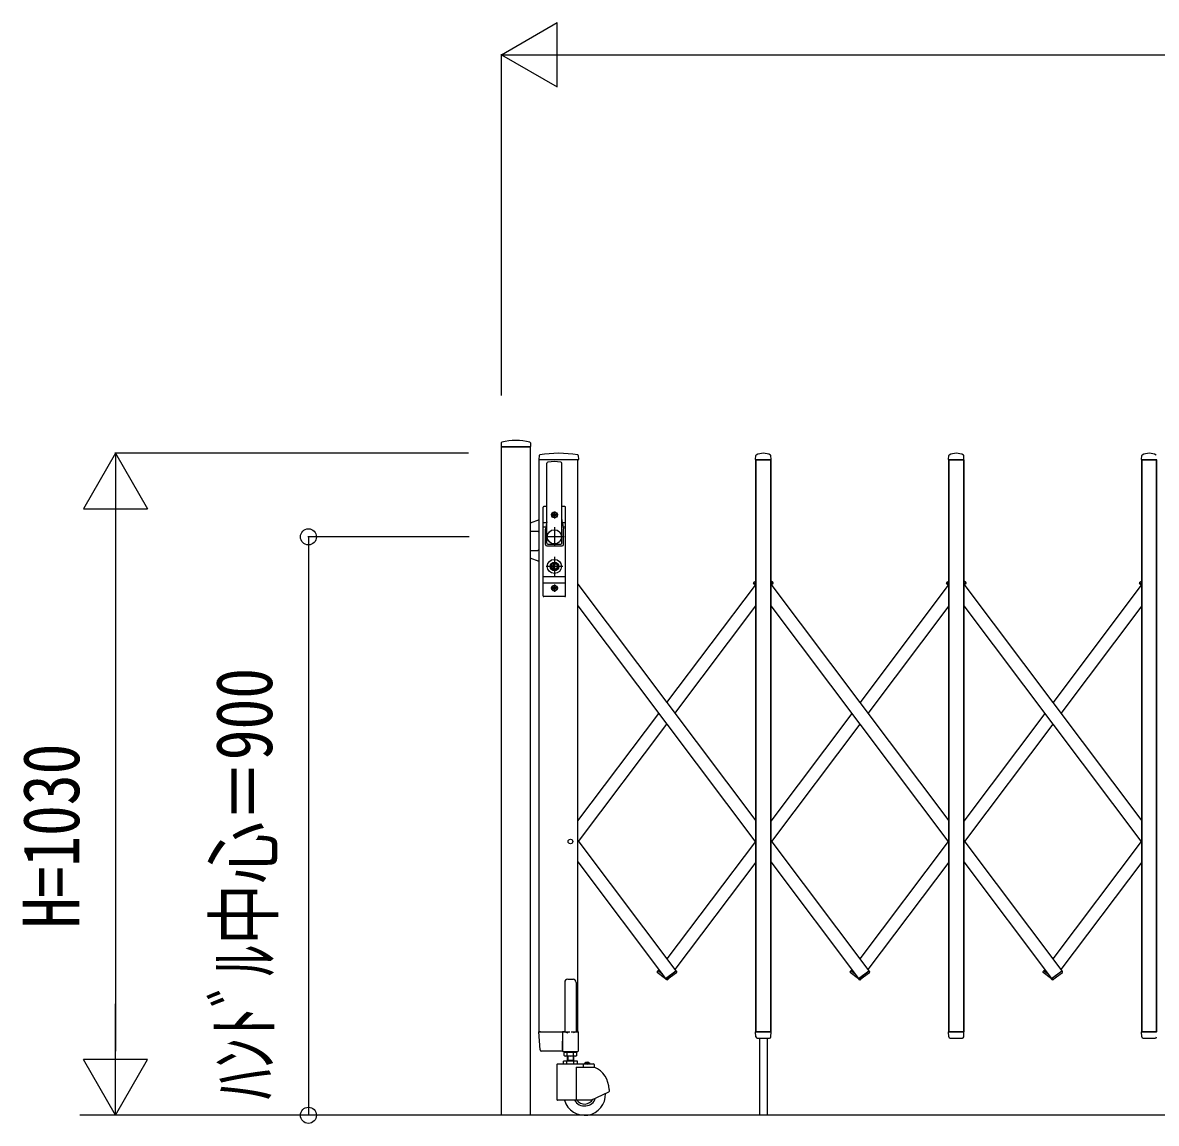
# Model space of a CAD drawing. Units: millimetres, scale not verified. Extents: x -16820 to 16820, y -11880 to 11880.
# Drawn here: x 9735 to 11498, y -2832 to -1120 of the extents above; entities that cross this region are included whole.
import ezdxf
from ezdxf.enums import TextEntityAlignment as Align

# ---------------------------------------------------------------- set-up
doc = ezdxf.new("R2010")
doc.units = ezdxf.units.MM
doc.header["$LTSCALE"] = 50
for name, color, linetype in [('0-2_YKK_11E', 7, 'Continuous'), ('0-3_YKK_12', 2, 'Continuous'), ('0-4_YKK_13', 4, 'Continuous'), ('0-5_YKK_A1', 4, 'Continuous'), ('0-6_YKK_D', 6, 'Continuous')]:
    doc.layers.add(name, color=color, linetype=linetype)
doc.styles.add('ＭＳ ゴシック', font='')
doc.styles.get('ＭＳ ゴシック').set_extended_font_data('MS Gothic')

msp = doc.modelspace()

# ---------------------------------------------------------------- linework, layer by layer
at = {"layer": '0-2_YKK_11E'}
msp.add_line((15139.82, -2820), (9823.8, -2820), dxfattribs=at)
at = {"layer": '0-3_YKK_12'}
for p, q in [((10576.58, -1920), (10546.58, -1920)), ((10561.58, -1905), (10561.58, -1935)), ((10561.58, -1951.12), (10561.58, -1980.67)), ((10574.58, -1966), (10548.58, -1966))]:
    msp.add_line(p, q, dxfattribs=at)
at = {"layer": '0-4_YKK_13'}
for p, q in [((10478.95, -1773.61), (10478.58, -1779.69)), ((10524.28, -1780), (10478.88, -1780)), ((10524.21, -1773.61), (10524.58, -1779.69)), ((10537.97, -1793.35), (10537.58, -1799.69)), ((10598.69, -1793.35), (10599.08, -1799.69)), ((10874.58, -1799.69), (10874.96, -1793.56)), ((10898.58, -1799.69), (10898.2, -1793.56)), ((11174.58, -1799.69), (11174.96, -1793.56)), ((11198.58, -1799.69), (11198.2, -1793.56)), ((11474.58, -1799.69), (11474.96, -1793.56)), ((10598.78, -1800), (10537.88, -1800)), ((10550.08, -1930), (10550.08, -1805.14)), ((10573.08, -1930), (10573.08, -1805.14)), ((10898.28, -1800), (10874.88, -1800)), ((11198.28, -1800), (11174.88, -1800)), ((11498.28, -1800), (11474.88, -1800)), ((10544.08, -2012), (10544.08, -1874)), ((10550.08, -1873), (10545.08, -1873)), ((10548.58, -1873), (10548.58, -1873.1)), ((10560.26, -1885.56), (10559.38, -1885.56)), ((10578.08, -1873), (10573.08, -1873)), ((10579.08, -2012), (10579.08, -1874)), ((10538.08, -1893.55), (10524.08, -1898.65)), ((10544.08, -1897.8), (10549.53, -1897.8)), ((10549.71, -1896.9), (10547.62, -1907.62)), ((10562.9, -1886.44), (10563.78, -1886.44)), ((10573.45, -1896.9), (10575.54, -1907.62)), ((10573.63, -1897.8), (10579.08, -1897.8)), ((10524.08, -1911), (10536.08, -1911)), ((10538.08, -1913), (10536.08, -1911)), ((10544.08, -1904.5), (10548.23, -1904.5)), ((10547.58, -1932), (10547.58, -1908)), ((10574.93, -1904.5), (10579.08, -1904.5)), ((10575.58, -1932), (10575.58, -1908)), ((10538.08, -1939), (10536.08, -1941)), ((10549.58, -1934), (10573.58, -1934)), ((10551.58, -1931.5), (10571.58, -1931.5)), ((10524.08, -1941), (10536.08, -1941)), ((10538.08, -1958.46), (10524.08, -1953.36)), ((10560.68, -1964.25), (10558.88, -1965)), ((10558.88, -1967), (10558.88, -1965)), ((10560.68, -1967.75), (10558.88, -1967)), ((10560.68, -1964.25), (10560.68, -1961.4)), ((10562.48, -1961.4), (10560.68, -1961.4)), ((10560.68, -1970.6), (10560.68, -1967.75)), ((10562.48, -1970.6), (10560.68, -1970.6)), ((10561.16, -1965.32), (10562.48, -1964.5)), ((10561.16, -1966.68), (10562.48, -1967.5)), ((10562.48, -1964.5), (10562.48, -1961.4)), ((10562.48, -1970.6), (10562.48, -1967.5)), ((10544.08, -1981.5), (10579.08, -1981.5)), ((10544.08, -1991.5), (10579.08, -1991.5)), ((10871.66, -1990.86), (10875.08, -1988.28)), ((10872.36, -1993.46), (10875.08, -1991.41)), ((10901.5, -1990.86), (10898.08, -1988.28)), ((10900.8, -1993.46), (10898.08, -1991.41)), ((11171.66, -1990.86), (11175.08, -1988.28)), ((11172.36, -1993.46), (11175.08, -1991.41)), ((11201.5, -1990.86), (11198.08, -1988.28)), ((11200.8, -1993.46), (11198.08, -1991.41)), ((11471.66, -1990.86), (11475.08, -1988.28)), ((11472.36, -1993.46), (11475.08, -1991.41)), ((10560.26, -1999.56), (10559.38, -1999.56)), ((10562.9, -2000.44), (10563.78, -2000.44)), ((10872.36, -1993.46), (10871.46, -1992.26)), ((10900.8, -1993.46), (10901.7, -1992.26)), ((11172.36, -1993.46), (11171.46, -1992.26)), ((11200.8, -1993.46), (11201.7, -1992.26)), ((11472.36, -1993.46), (11471.46, -1992.26)), ((10578.08, -2013), (10545.08, -2013)), ((10582.58, -2608.2), (10590.58, -2608.2)), ((10722.36, -2595.18), (10721.46, -2596.38)), ((10734.53, -2607.46), (10721.66, -2597.78)), ((10729.46, -2600.52), (10722.36, -2595.18)), ((10734.39, -2607.56), (10750.85, -2595.18)), ((10734.39, -2607.56), (10735.29, -2608.76)), ((10736.69, -2608.96), (10751.55, -2597.78)), ((10738.82, -2607.56), (10737.92, -2608.76)), ((10738.82, -2607.56), (10738.68, -2607.46)), ((10750.85, -2595.18), (10751.75, -2596.38)), ((11022.39, -2595.18), (11021.49, -2596.38)), ((11034.54, -2607.45), (11021.68, -2597.78)), ((11029.43, -2600.48), (11022.39, -2595.18)), ((11034.39, -2607.56), (11050.85, -2595.18)), ((11034.39, -2607.56), (11035.29, -2608.76)), ((11036.69, -2608.96), (11051.55, -2597.78)), ((11038.85, -2607.56), (11037.95, -2608.76)), ((11038.85, -2607.56), (11038.7, -2607.45)), ((11050.85, -2595.18), (11051.75, -2596.38)), ((11322.39, -2595.18), (11321.49, -2596.38)), ((11334.54, -2607.45), (11321.68, -2597.78)), ((11329.43, -2600.48), (11322.39, -2595.18)), ((11334.39, -2607.56), (11350.85, -2595.18)), ((11334.39, -2607.56), (11335.29, -2608.76)), ((11336.69, -2608.96), (11351.55, -2597.78)), ((11338.85, -2607.56), (11337.95, -2608.76)), ((11338.85, -2607.56), (11338.7, -2607.45)), ((11350.85, -2595.18), (11351.75, -2596.38)), ((10577.58, -2613.2), (10577.58, -2689.9)), ((10595.58, -2613.2), (10595.58, -2689.9)), ((10539.34, -2718.13), (10537.64, -2690.32)), ((10539.34, -2718.13), (10537.64, -2690.32)), ((10540.13, -2690), (10537.94, -2690)), ((10540.13, -2690), (10537.94, -2690)), ((10574.28, -2690.5), (10574.28, -2719.9)), ((10574.39, -2718.13), (10574.63, -2690.32)), ((10574.39, -2718.13), (10574.63, -2690.32)), ((10575.34, -2690), (10574.64, -2690)), ((10575.34, -2690), (10574.64, -2690)), ((10577.58, -2689.9), (10574.88, -2689.9)), ((10577.58, -2689.9), (10582.58, -2691.9)), ((10595.58, -2689.9), (10590.58, -2691.9)), ((10598.28, -2689.9), (10595.58, -2689.9)), ((10598.88, -2719.9), (10598.88, -2690.5)), ((10875.03, -2697.72), (10874.58, -2690.32)), ((10898.28, -2690), (10874.88, -2690)), ((10898.13, -2697.72), (10898.58, -2690.32)), ((11175.03, -2697.72), (11174.58, -2690.32)), ((11198.28, -2690), (11174.88, -2690)), ((11198.13, -2697.72), (11198.58, -2690.32)), ((11475.03, -2697.72), (11474.58, -2690.32)), ((11498.28, -2690), (11474.88, -2690)), ((10875.03, -2697.72), (10875.06, -2698.13)), ((10877.05, -2700), (10896.11, -2700)), ((10898.1, -2698.13), (10898.13, -2697.72)), ((11175.03, -2697.72), (11175.06, -2698.13)), ((11177.05, -2700), (11196.11, -2700)), ((11198.1, -2698.13), (11198.13, -2697.72)), ((11475.03, -2697.72), (11475.06, -2698.13)), ((11477.05, -2700), (11496.11, -2700)), ((10541.83, -2720), (10541.33, -2720)), ((10541.83, -2720), (10541.33, -2720)), ((10574.08, -2720), (10541.83, -2720)), ((10574.08, -2720), (10541.83, -2720)), ((10574.39, -2718.13), (10574.38, -2719.71)), ((10574.39, -2718.13), (10574.38, -2719.71)), ((10574.88, -2720.5), (10598.28, -2720.5))]:
    msp.add_line(p, q, dxfattribs=at)
for points in [[(10559.38, -1885.56), (10559.38, -1886.44), (10560.26, -1886.44)], [(10562.02, -1884.68), (10562.02, -1883.8), (10561.14, -1883.8), (10561.14, -1884.68)], [(10563.78, -1886.44), (10563.78, -1885.56), (10562.9, -1885.56)], [(10561.14, -1887.32), (10561.14, -1888.2), (10562.02, -1888.2), (10562.02, -1887.32)], [(10559.38, -1999.56), (10559.38, -2000.44), (10560.26, -2000.44)], [(10562.02, -1998.68), (10562.02, -1997.8), (10561.14, -1997.8), (10561.14, -1998.68)], [(10561.14, -2001.32), (10561.14, -2002.2), (10562.02, -2002.2), (10562.02, -2001.32)], [(10563.78, -2000.44), (10563.78, -1999.56), (10562.9, -1999.56)], [(10540.13, -2690), (10574.64, -2690), (10574.63, -2690.32)], [(10540.13, -2690), (10574.64, -2690), (10574.63, -2690.32)], [(10574.08, -2720), (10574.08, -2720), (10574.11, -2720), (10574.32, -2719.88), (10574.38, -2719.71)], [(10574.08, -2720), (10574.08, -2720), (10574.11, -2720), (10574.32, -2719.88), (10574.38, -2719.71)]]:
    msp.add_lwpolyline(points, dxfattribs=at)
for centre, radius in [((10561.58, -1886), 4.5), ((10561.58, -1886), 4), ((10561.58, -1966), 6.7), ((10561.58, -1966), 6.6), ((10561.58, -1966), 5.3), ((10561.58, -1966), 4.6), ((10561.58, -2000), 4.5), ((10561.58, -2000), 4)]:
    msp.add_circle(centre, radius, dxfattribs=at)
for centre, radius, start, end in [((10478.88, -1779.7), 0.3, 176.5, 270), ((10479.95, -1773.67), 1, 104.06552, 176.5), ((10501.58, -1860), 90, 75.93448, 104.06552), ((10523.21, -1773.67), 1, 3.5, 75.93448), ((10524.28, -1779.7), 0.3, 270, 3.5), ((10538.97, -1793.42), 1, 99.38883, 176.5), ((10568.33, -1971), 181, 80.61117, 99.38883), ((10597.69, -1793.42), 1, 3.5, 80.61117), ((10875.95, -1793.62), 1, 117.6601, 176.5), ((10886.58, -1813.9), 23.89, 62.3399, 117.6601), ((10897.21, -1793.62), 1, 3.5, 62.3399), ((11175.95, -1793.62), 1, 117.6601, 176.5), ((11186.58, -1813.9), 23.89, 62.3399, 117.6601), ((11197.21, -1793.62), 1, 3.5, 62.3399), ((11475.95, -1793.62), 1, 117.6601, 176.5), ((11486.58, -1813.9), 23.89, 62.3399, 117.6601), ((10537.88, -1799.7), 0.3, 176.5, 270), ((10551.58, -1805.14), 1.5, 97.31871, 180), ((10561.58, -1883), 80, 82.68129, 97.31871), ((10571.58, -1805.14), 1.5, 0, 82.68129), ((10598.78, -1799.7), 0.3, 270, 3.5), ((10874.88, -1799.7), 0.3, 176.5, 180), ((10874.88, -1799.7), 0.3, 180, 270), ((10898.28, -1799.7), 0.3, 270, 0), ((10898.28, -1799.7), 0.3, 0, 3.5), ((11174.88, -1799.7), 0.3, 176.5, 180), ((11174.88, -1799.7), 0.3, 180, 270), ((11198.28, -1799.7), 0.3, 270, 0), ((11198.28, -1799.7), 0.3, 0, 3.5), ((11474.88, -1799.7), 0.3, 176.5, 180), ((11474.88, -1799.7), 0.3, 180, 270), ((10545.08, -1874), 1, 90, 180), ((10560.26, -1884.68), 0.88, 270, 0), ((10562.9, -1884.68), 0.88, 180, 270), ((10578.08, -1874), 1, 0, 90), ((10530.08, -1893.07), 20, 348.95411, 0), ((10560.26, -1887.32), 0.88, 0, 90), ((10562.9, -1887.32), 0.88, 90, 180), ((10593.08, -1893.07), 20, 180, 191.04589), ((10549.58, -1908), 2, 168.95411, 180), ((10573.58, -1908), 2, 0, 23.80355), ((10549.58, -1932), 2, 180, 270), ((10551.58, -1930), 1.5, 180, 270), ((10571.58, -1930), 1.5, 270, 0), ((10573.58, -1932), 2, 270, 0), ((10561.58, -1966), 0.8, 121.82137, 238.17863), ((10872.26, -1991.66), 1, 126.95606, 216.95606), ((10900.9, -1991.66), 1, 323.04394, 53.04394), ((11172.26, -1991.66), 1, 126.95606, 216.95606), ((11200.9, -1991.66), 1, 323.04394, 53.04394), ((11472.26, -1991.66), 1, 126.95606, 216.95606), ((10560.26, -1998.68), 0.88, 270, 0), ((10560.26, -2001.32), 0.88, 0, 90), ((10562.9, -1998.68), 0.88, 180, 270), ((10562.9, -2001.32), 0.88, 90, 180), ((10545.08, -2012), 1, 180, 270), ((10578.08, -2012), 1, 270, 0), ((10582.58, -2613.2), 5, 90, 180), ((10590.58, -2613.2), 5, 0, 90), ((10722.26, -2596.98), 1, 143.04394, 233.04394), ((10736.09, -2608.16), 1, 216.95606, 306.95606), ((10737.12, -2608.16), 1, 233.04394, 323.04394), ((10750.95, -2596.98), 1, 306.95606, 36.95606), ((11022.28, -2596.98), 1, 143.04394, 233.04394), ((11036.09, -2608.16), 1, 216.95606, 306.95606), ((11037.15, -2608.16), 1, 233.04394, 323.04394), ((11050.95, -2596.98), 1, 306.95606, 36.95606), ((11322.28, -2596.98), 1, 143.04394, 233.04394), ((11336.09, -2608.16), 1, 216.95606, 306.95606), ((11337.15, -2608.16), 1, 233.04394, 323.04394), ((11350.95, -2596.98), 1, 306.95606, 36.95606), ((10537.94, -2690.3), 0.3, 90, 183.5), ((10537.94, -2690.3), 0.3, 90, 183.5), ((10574.88, -2690.5), 0.6, 90, 180), ((10598.28, -2690.5), 0.6, 0, 90), ((10874.88, -2690.3), 0.3, 90, 183.5), ((10898.28, -2690.3), 0.3, 356.5, 90), ((11174.88, -2690.3), 0.3, 90, 183.5), ((11198.28, -2690.3), 0.3, 356.5, 90), ((11474.88, -2690.3), 0.3, 90, 183.5), ((10877.05, -2698), 2, 183.5, 270), ((10896.11, -2698), 2, 270, 356.5), ((11177.05, -2698), 2, 183.5, 270), ((11196.11, -2698), 2, 270, 356.5), ((11477.05, -2698), 2, 183.5, 270), ((11496.11, -2698), 2, 270, 356.5), ((10541.33, -2718), 2, 183.5, 270), ((10541.33, -2718), 2, 183.5, 270), ((10574.88, -2719.9), 0.6, 180, 270), ((10598.28, -2719.9), 0.6, 270, 0)]:
    msp.add_arc(centre, radius, start, end, dxfattribs=at)
at = {"layer": '0-5_YKK_A1'}
for p, q in [((10538.08, -2690), (10538.08, -1800)), ((10598.08, -1800), (10538.08, -1800)), ((10598.08, -2690), (10598.08, -1800)), ((10875.08, -1800), (10898.08, -1800)), ((10898.08, -1800), (10875.08, -1800)), ((11175.08, -1800), (11198.08, -1800)), ((11198.08, -1800), (11175.08, -1800)), ((10567.23, -1886), (10555.93, -1886)), ((10561.58, -1880.35), (10561.58, -1891.65)), ((10872.6, -1993.28), (10875.08, -1991.41)), ((11172.6, -1993.28), (11175.08, -1991.41)), ((11472.6, -1993.28), (11475.08, -1991.41)), ((10567.23, -2000), (10555.93, -2000)), ((10561.58, -1994.35), (10561.58, -2005.65)), ((10598.08, -1993.87), (10875.08, -2362.05)), ((10736.59, -2177.98), (10874.08, -1995.24)), ((10872.6, -1993.28), (10875.08, -1996.57)), ((10898.08, -1993.87), (11175.08, -2362.05)), ((10899.11, -1995.24), (10900.57, -1993.29)), ((11174.09, -1995.25), (11036.6, -2178)), ((11172.6, -1993.28), (11175.08, -1996.57)), ((11198.08, -1993.87), (11475.08, -2362.05)), ((11199.11, -1995.24), (11200.57, -1993.29)), ((11474.09, -1995.25), (11336.6, -2178)), ((11472.6, -1993.28), (11475.08, -1996.57)), ((10598.08, -2027.14), (10875.08, -2395.32)), ((10749.11, -2194.61), (10875.08, -2027.17)), ((10898.08, -2027.14), (11175.08, -2395.32)), ((11175.08, -2027.21), (11049.12, -2194.63)), ((11198.08, -2027.14), (11475.08, -2395.32)), ((11475.08, -2027.21), (11349.12, -2194.63)), ((10598.08, -2362.09), (10724.08, -2194.61)), ((11024.09, -2194.63), (10898.08, -2362.12)), ((11324.09, -2194.63), (11198.08, -2362.12)), ((10599.11, -2393.99), (10736.59, -2211.25)), ((11036.6, -2211.26), (10899.12, -2394)), ((11336.6, -2211.26), (11199.12, -2394)), ((10598.08, -2392.62), (10750.61, -2595.36)), ((10874.09, -2394), (10736.6, -2576.75)), ((10898.08, -2392.62), (11050.61, -2595.36)), ((11174.1, -2394.02), (11036.62, -2576.76)), ((11198.08, -2392.62), (11350.61, -2595.36)), ((11474.1, -2394.02), (11336.62, -2576.76)), ((10875.08, -2425.96), (10749.12, -2593.38)), ((10898.08, -2425.89), (11034.63, -2607.38)), ((11175.08, -2425.99), (11049.13, -2593.4)), ((11198.08, -2425.89), (11334.63, -2607.38)), ((11475.08, -2425.99), (11349.13, -2593.4)), ((10724.09, -2593.38), (10722.6, -2595.36)), ((10729.46, -2600.52), (10722.6, -2595.36)), ((11024.1, -2593.4), (11022.63, -2595.36)), ((11029.43, -2600.48), (11022.63, -2595.36)), ((11034.63, -2607.38), (11050.61, -2595.36)), ((11324.1, -2593.4), (11322.63, -2595.36)), ((11329.43, -2600.48), (11322.63, -2595.36)), ((11334.63, -2607.38), (11350.61, -2595.36)), ((10538.08, -2690), (10585.68, -2690)), ((10587.48, -2690), (10598.08, -2690)), ((10875.08, -2690), (10898.08, -2690)), ((10898.08, -2690), (10875.08, -2690)), ((11175.08, -2690), (11198.08, -2690)), ((11198.08, -2690), (11175.08, -2690)), ((10880.58, -2700), (10880.58, -2820)), ((10892.58, -2700), (10892.58, -2820)), ((10576.77, -2727.05), (10578.08, -2727.8)), ((10577.98, -2720), (10577.98, -2721.8)), ((10595.08, -2727.8), (10578.08, -2727.8)), ((10581.58, -2727.8), (10581.58, -2736)), ((10581.67, -2727.05), (10581.67, -2722.56)), ((10582.39, -2727.8), (10582.39, -2734)), ((10590.77, -2727.8), (10590.77, -2734)), ((10591.49, -2727.05), (10591.49, -2722.56)), ((10591.58, -2736), (10591.58, -2727.8)), ((10596.39, -2727.05), (10595.08, -2727.8)), ((10565.58, -2741), (10565.58, -2795.5)), ((10566.58, -2740), (10622.58, -2740)), ((10575.61, -2740), (10575.61, -2736)), ((10581.1, -2740), (10581.1, -2736)), ((10581.58, -2734), (10591.58, -2734)), ((10582.39, -2734), (10581.58, -2735.41)), ((10590.77, -2734), (10591.58, -2735.41)), ((10592.06, -2740), (10592.06, -2736)), ((10595.52, -2745), (10595.52, -2796.5)), ((10595.59, -2745), (10623.58, -2745)), ((10606.2, -2741), (10606.2, -2745)), ((10617.28, -2739.49), (10607.88, -2739.49)), ((10607.88, -2740), (10607.88, -2739.49)), ((10617.28, -2740), (10607.88, -2740)), ((10617.28, -2740), (10617.28, -2739.49)), ((10623.58, -2741), (10623.58, -2745)), ((10618.58, -2796.5), (10646, -2783.72)), ((10646.58, -2779.92), (10646.58, -2782.81)), ((10618.58, -2796.5), (10566.58, -2796.5))]:
    msp.add_line(p, q, dxfattribs=at)
for points in [[(10479.08, -1780), (10524.08, -1780), (10524.08, -2820), (10479.08, -2820)], [(10875.08, -1800), (10898.08, -1800), (10898.08, -2690), (10875.08, -2690)], [(10875.08, -2690), (10898.08, -2690), (10898.08, -1800), (10875.08, -1800)], [(11175.08, -1800), (11198.08, -1800), (11198.08, -2690), (11175.08, -2690)], [(11175.08, -2690), (11198.08, -2690), (11198.08, -1800), (11175.08, -1800)], [(11475.08, -1800), (11498.08, -1800), (11498.08, -2690), (11475.08, -2690)], [(11475.08, -2690), (11498.08, -2690), (11498.08, -1800), (11475.08, -1800)]]:
    msp.add_lwpolyline(points, close=True, dxfattribs=at)
for points in [[(10898.08, -1991.41), (10900.56, -1993.28), (10898.08, -1991.41)], [(11198.08, -1991.41), (11200.56, -1993.28), (11198.08, -1991.41)], [(10598.08, -2425.89), (10734.63, -2607.38), (10750.61, -2595.36)], [(10576.77, -2727.05), (10576.77, -2722.56), (10578.08, -2721.8)], [(10577.98, -2721.8), (10595.18, -2721.8), (10595.18, -2720)], [(10596.39, -2727.05), (10596.39, -2722.56), (10595.08, -2721.8), (10578.08, -2721.8)], [(10597.55, -2740), (10597.55, -2736), (10575.61, -2736)], [(10610.48, -2737.85), (10611.43, -2739.8), (10612.58, -2740.41)], [(10614.68, -2737.85), (10613.73, -2739.8), (10612.58, -2740.41)]]:
    msp.add_lwpolyline(points, dxfattribs=at)
for centre, radius in [((10561.58, -1886), 1.65), ((10561.58, -1920), 11), ((10561.58, -1966), 11), ((10561.58, -2000), 1.65), ((10586.58, -2394), 3.65)]:
    msp.add_circle(centre, radius, dxfattribs=at)
for centre, radius, start, end in [((10579.22, -2726.15), 4.34, 55.61575, 124.38425), ((10579.22, -2723.46), 4.34, 235.61575, 304.38425), ((10586.58, -2738.05), 16.24, 72.41205, 107.58795), ((10586.58, -2711.56), 16.24, 252.41205, 287.58795), ((10593.94, -2726.15), 4.34, 55.61575, 124.38425), ((10593.94, -2723.46), 4.34, 235.61575, 304.38425), ((10566.58, -2741), 1, 90, 180), ((10605.2, -2741), 1, 0, 90), ((10612.58, -2744.05), 6.55, 44.12696, 135.87304), ((10622.58, -2741), 1, 0, 90), ((10608.58, -2779.92), 38, 0, 66.75044), ((10645.58, -2782.81), 1, 295, 0), ((10566.58, -2795.5), 1, 180, 270), ((10608.58, -2787.5), 32.5, 196.07665, 2.6035), ((10608.58, -2787.5), 18, 210, 341.53259), ((10608.58, -2787.5), 15, 216.8699, 329.35772)]:
    msp.add_arc(centre, radius, start, end, dxfattribs=at)
at = {"layer": '0-6_YKK_D'}
for p, q in [((10479.08, -1170), (10565.68, -1120)), ((10565.68, -1220), (10565.68, -1120)), ((10479.08, -1700), (10479.08, -1169)), ((10479.08, -1170), (10565.68, -1220)), ((10479.08, -1170), (10652.29, -1170)), ((10579.08, -1170), (14194.08, -1170)), ((9879.08, -1790), (9829.08, -1876.61)), ((10428.08, -1790), (9878.08, -1790)), ((9879.08, -1790), (9929.08, -1876.61)), ((9879.08, -1790), (9879.08, -1963.21)), ((9829.08, -1876.61), (9929.08, -1876.61)), ((9879.08, -1890), (9879.08, -2720)), ((10429.08, -1920), (10178.08, -1920)), ((10179.08, -1920), (10179.08, -2820)), ((9879.08, -2820), (9879.08, -2646.8)), ((9879.08, -2820), (9829.08, -2733.4)), ((9929.08, -2733.4), (9829.08, -2733.4)), ((9879.08, -2820), (9929.08, -2733.4)), ((10429.08, -2820), (9878.08, -2820)), ((10429.08, -2820), (10178.08, -2820))]:
    msp.add_line(p, q, dxfattribs=at)
for centre in [(10179.08, -1920), (10179.08, -2820)]:
    msp.add_circle(centre, 12.5, dxfattribs=at)

# ---------------------------------------------------------------- texts
at = {"layer": '0-6_YKK_D', "style": 'ＭＳ ゴシック', "width": 0.8}
for s, p in [('ﾊﾝﾄﾞﾙ中心＝900', (10149.08, -2795.6)), ('H=1030', (9849.08, -2529))]:
    msp.add_text(s, height=87.98, rotation=90, dxfattribs=at).set_placement(p, align=Align.BOTTOM_LEFT)

doc.saveas('drawing.dxf')
